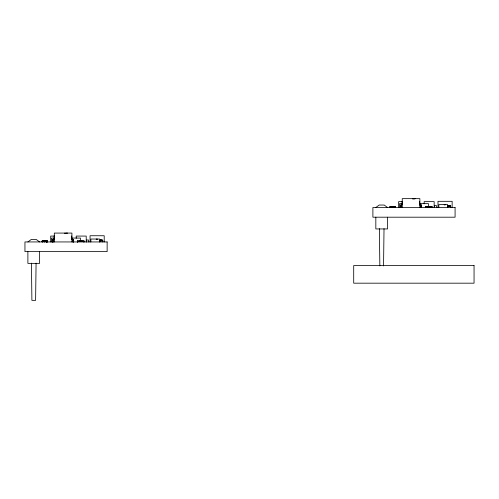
<?xml version="1.0" encoding="UTF-8"?>
<svg xmlns="http://www.w3.org/2000/svg" width="499" height="499" viewBox="0 0 499 499"><rect width="100%" height="100%" fill="white"/><g stroke="black" fill="none" stroke-linecap="round" stroke-linejoin="round"><path stroke-width="0.75" d="M42.184 241.291L42.184 240.973L42.19 241.94L42.19 240.973L47.124 241.21M42.671 241.291L42.671 240.973M46.638 241.291L46.638 240.973M47 241.291L47 240.973L47 241.94L47 240.973M47.118 241.616L47.118 241.94L47.124 240.973L47.118 241.94L47.124 240.973M64.695 233.47L64.695 233.077M390.131 207.191L390.131 207.509L390.137 206.542L390.131 207.509L390.131 206.542L395.065 206.786M390.611 206.867L390.611 206.542M394.584 206.542L394.584 207.509L394.584 206.786M394.877 207.191L394.946 206.542L394.946 207.509L394.946 206.542M395.065 207.191L395.065 207.509L395.065 206.542L395.065 207.509L395.065 206.542M412.642 199.045L412.642 198.646M73.459 239.483L73.453 241.94L73.553 239.645L71.912 238.984M77.638 241.291L77.638 240.973L77.632 241.94L77.638 240.973L84.481 240.973L84.481 241.94M421.399 205.052L421.393 207.509L421.499 205.22L419.859 204.559M425.578 206.867L425.578 206.542L425.578 207.509L425.585 206.542L432.427 206.542L432.427 207.509M42.19 240.973L42.184 241.94L42.184 241.616M73.553 239.645L73.615 241.94M421.499 205.22L421.561 207.509M83.801 241.94L83.807 241.21M431.747 207.509L431.747 206.786M36.078 263.135L35.61 300.354L31.899 300.354L31.437 263.135M383.556 265.923L384.018 228.704M44.947 241.454L44.954 240.973M96.881 239.358L96.887 239.033M392.894 207.029L392.919 206.786M444.827 204.927L444.834 204.609M78.249 240.973L78.243 241.291M426.183 206.867L426.183 206.542M97.186 239.358L97.199 239.033M445.133 204.927L445.139 204.609M52.601 241.94L52.638 240.412M400.541 207.509L400.603 205.22L402.244 204.559M43.145 240.973L43.213 241.21M79.385 241.291L79.378 241.21M427.331 206.867L427.325 206.786M43.413 241.291L43.45 241.21M391.359 206.867L391.372 206.542L391.447 206.867M81.905 241.291L81.923 240.973L81.992 241.291M429.851 206.867L429.864 206.542M44.492 241.616L44.698 240.973L44.517 241.94M73.191 241.94L73.334 239.333M79.541 240.973L79.522 241.291L79.472 240.973M392.538 207.509L392.545 206.542L392.464 207.509M421.137 207.509L421.275 204.902M427.481 206.542L427.462 206.867L427.418 206.542M394.272 207.029L394.272 206.542L394.023 206.867M393.805 206.786L393.867 206.867M82.073 241.21L82.073 241.454M100.031 240.287L102.357 240.05L102.763 241.94C103.892 239.221 98.74 239.208 99.862 241.94M447.977 205.856L450.298 205.619L450.703 207.509C451.838 204.79 446.686 204.777 447.803 207.509M392.439 207.191L392.644 206.542L392.488 206.867M44.598 241.94L44.598 240.973L44.112 240.973L44.112 241.454M46.875 240.973L46.812 241.616M54.304 238.984L52.763 239.483L52.538 241.94M400.709 207.509L400.603 205.22L400.485 207.509M393.617 206.867L393.692 206.542M393.63 206.867L393.717 206.542M65.949 233.47L66.068 233.077L66.105 233.47M99.887 240.674L100.449 240L99.862 240.973L102.763 240.973M413.889 199.045L414.07 198.845M447.834 206.243L448.395 205.576L447.803 206.542L450.703 206.542M44.542 241.291L44.717 240.973L44.767 241.291M81.206 240.973L81.487 241.454M429.146 206.542L429.427 207.029M46.326 240.973L46.076 241.291M27.888 241.94L31.262 239.47L36.246 239.47L39.627 241.94M375.828 207.509L379.209 205.039L384.193 205.039L387.573 207.509M65.438 233.226L66.317 233.077M66.766 233.226L67.646 233.077M413.384 198.795L414.257 198.646M414.713 198.795L415.586 198.646M81.225 241.21L83.657 240.973L83.657 241.94M429.171 206.786L431.598 206.542L431.598 207.509M447.865 206.118L450.678 206.255M99.919 240.543L102.738 240.686M402.313 201.64L398.645 201.64L398.645 207.509M402.649 203.636L399.543 203.636L399.543 207.509M54.372 236.071L50.698 236.071L50.698 241.94M54.441 238.067L51.597 238.067L51.597 241.94M448.221 205.619L450.46 205.756M100.274 240.044L102.513 240.181M392.538 206.542L392.058 206.542L392.058 207.029M427.007 206.867L426.994 206.542L427.163 206.867M79.017 240.973L79.222 241.291M391.154 206.786L391.01 206.867M79.06 241.291L79.11 240.973M428.753 206.867L428.061 206.542M80.813 241.291L80.114 240.973M421.568 205.395L421.618 207.509M73.621 239.819L73.677 241.94M401.127 207.509L400.703 205.052L400.616 207.509L400.535 205.395M52.763 239.483L53.181 241.94M428.666 206.786L428.666 207.029M80.719 241.21L80.719 241.454M444.185 204.609L444.216 204.927M96.238 239.033L96.27 239.358M391.397 206.786L391.397 207.029M414.014 198.646L414.051 199.045M392.688 206.542L392.713 206.867M429.92 206.542L429.938 206.867M400.828 204.902L400.971 207.509M45.908 240.973L45.92 241.291M43.051 240.973L43.064 241.291M52.694 240.412L52.763 241.94L52.763 240.711M52.595 239.819L52.669 241.94L52.663 239.645M394.877 206.867L394.865 206.542L394.759 207.191M46.918 240.973L46.931 241.616M394.173 206.542L394.185 206.867M46.232 240.973L46.239 241.291M43.494 240.973L43.5 241.291M428.841 206.542L428.853 206.867M394.116 206.542L394.123 206.867M80.894 240.973L80.907 241.291M46.17 240.973L46.176 241.291M428.335 206.542L428.342 206.867M394.335 207.509L394.335 206.542L394.335 207.029M80.389 240.973L80.395 241.291M46.388 241.94L46.388 240.973L46.326 241.454M393.274 206.542L393.287 206.867M45.334 240.973L45.34 241.291M430.849 206.542L430.855 206.867M82.903 240.973L82.909 241.291M379.383 228.704L379.845 265.923M390.729 207.272L390.729 206.542M42.789 241.697L42.789 240.973M390.131 206.542L390.131 206.867M452.144 207.509L452.144 201.315L437.991 201.315L437.991 207.509M447.622 207.509L447.622 204.609L438.821 204.609L438.821 207.509M436.444 207.509L436.444 205.576L434.51 205.576L434.51 207.509M434.161 207.509L434.161 201.64L424.156 201.64L424.156 203.842M430.019 206.542L430.019 207.029M428.435 206.736L428.435 203.636L419.628 203.636L419.628 205.189M425.728 206.542L425.728 207.509M425.578 206.542L425.578 207.509M420.445 204.559L420.445 207.509M419.859 207.509L419.859 198.646L402.244 198.646L402.244 207.509M419.69 201.509L419.69 204.509M402.075 201.509L402.075 204.509M401.658 204.559L401.658 207.509M392.42 206.542L392.42 207.029M390.249 206.542L390.249 207.509M387.573 217.196L387.573 228.941L375.828 228.941L375.828 217.196M104.204 241.94L104.204 235.74L90.045 235.74L90.045 241.94M99.681 241.94L99.681 239.033L90.874 239.033L90.874 241.94M88.504 241.94L88.504 240L86.564 240L86.564 241.94M86.215 241.94L86.215 236.071L76.216 236.071L76.216 238.273M80.495 241.167L80.495 238.067L71.688 238.067L71.688 239.614M77.782 240.973L77.782 241.94M77.632 240.973L77.632 241.94M72.498 238.984L72.498 241.94M71.912 241.94L71.912 233.077L54.304 233.077L54.304 241.94M71.744 235.933L71.744 238.94M54.135 235.933L54.135 238.94M53.717 238.984L53.717 241.94M44.473 240.973L44.473 241.454M43.45 240.973L43.45 241.454M42.309 240.973L42.309 241.94M39.627 251.627L39.627 263.366L27.888 263.366L27.888 251.627M46.519 240.973L46.519 241.94L46.519 240.973M394.466 206.542L394.466 207.509L394.466 206.542M391.085 206.542L391.079 206.867L391.06 206.542M45.746 240.973L45.671 241.291L45.777 240.973M455.082 207.509L372.896 207.509L372.896 217.196L455.082 217.196L455.082 207.509M107.135 241.94L24.95 241.94L24.95 251.627L107.135 251.627L107.135 241.94M474.05 265.568L353.704 265.568L353.704 283.183L474.05 283.183L474.05 265.568"/></g></svg>
